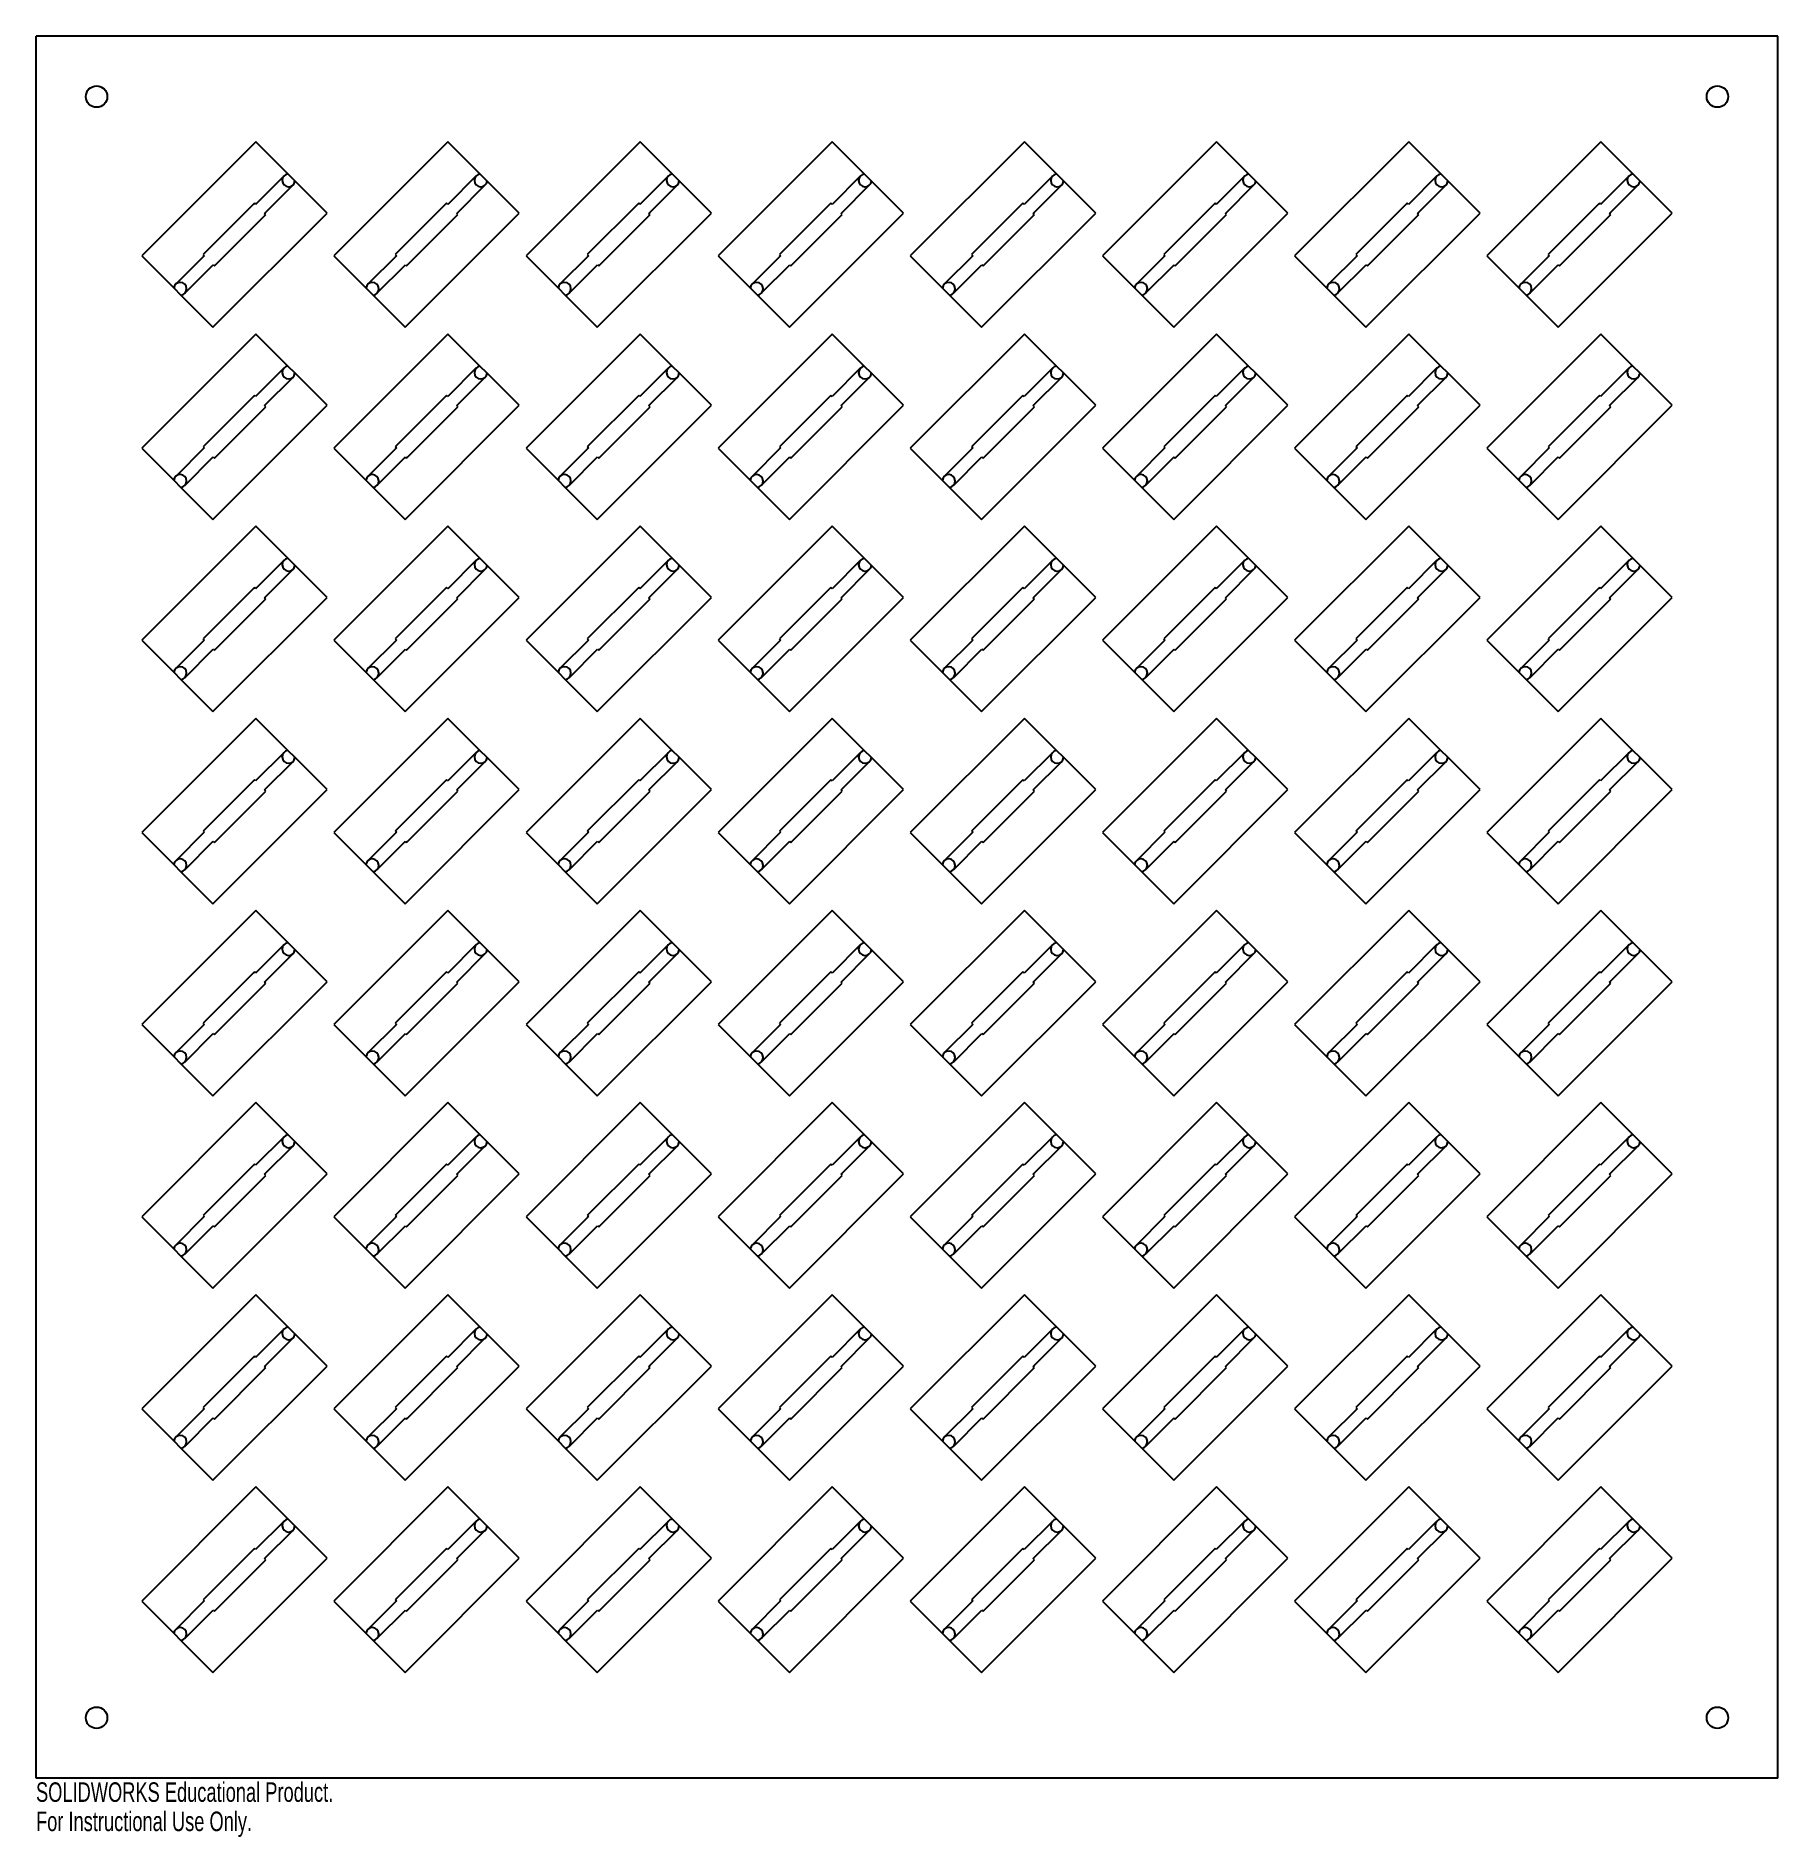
# Model space of a CAD drawing. Header units: millimetres. Extents: x 0 to 432, y -15 to 432.
import ezdxf

# ---------------------------------------------------------------- set-up
doc = ezdxf.new("R2010")
doc.units = ezdxf.units.MM
doc.styles.add('SLDTEXTSTYLE0', font='TXT', dxfattribs={"width": 0.7})

msp = doc.modelspace()

# ---------------------------------------------------------------- linework, layer by layer
at = {"color": 7, "linetype": 'Continuous', "lineweight": 25}
for p, q in [((431.8, 431.8), (0, 431.8)), ((0, 0), (0, 431.8)), ((431.8, 0), (431.8, 431.8)), ((54.48, 405.57), (26.2, 377.28)), ((72.16, 387.89), (54.48, 405.57)), ((102.11, 405.57), (73.83, 377.28)), ((119.79, 387.89), (102.11, 405.57)), ((149.74, 405.57), (121.46, 377.28)), ((167.42, 387.89), (149.74, 405.57)), ((197.37, 405.57), (169.09, 377.28)), ((215.05, 387.89), (197.37, 405.57)), ((245, 405.57), (216.72, 377.28)), ((262.68, 387.89), (245, 405.57)), ((292.63, 405.57), (264.35, 377.28)), ((310.31, 387.89), (292.63, 405.57)), ((340.26, 405.57), (311.98, 377.28)), ((357.94, 387.89), (340.26, 405.57)), ((387.89, 405.57), (359.61, 377.28)), ((405.57, 387.89), (387.89, 405.57)), ((61.49, 397.15), (54.42, 390.07)), ((56.66, 387.83), (63.74, 394.9)), ((109.12, 397.15), (102.05, 390.07)), ((104.29, 387.83), (111.37, 394.9)), ((156.75, 397.15), (149.68, 390.07)), ((151.92, 387.83), (159, 394.9)), ((204.38, 397.15), (197.31, 390.07)), ((199.55, 387.83), (206.63, 394.9)), ((252.01, 397.15), (244.94, 390.07)), ((247.18, 387.83), (254.26, 394.9)), ((299.64, 397.15), (292.57, 390.07)), ((294.81, 387.83), (301.89, 394.9)), ((347.27, 397.15), (340.2, 390.07)), ((342.44, 387.83), (349.52, 394.9)), ((394.9, 397.15), (387.83, 390.07)), ((390.07, 387.83), (397.15, 394.9)), ((54.13, 390.37), (41.4, 377.64)), ((54.42, 390.07), (54.13, 390.37)), ((101.76, 390.37), (89.03, 377.64)), ((102.05, 390.07), (101.76, 390.37)), ((149.39, 390.37), (136.66, 377.64)), ((149.68, 390.07), (149.39, 390.37)), ((197.02, 390.37), (184.29, 377.64)), ((197.31, 390.07), (197.02, 390.37)), ((244.65, 390.37), (231.92, 377.64)), ((244.94, 390.07), (244.65, 390.37)), ((292.28, 390.37), (279.55, 377.64)), ((292.57, 390.07), (292.28, 390.37)), ((339.91, 390.37), (327.18, 377.64)), ((340.2, 390.07), (339.91, 390.37)), ((387.54, 390.37), (374.81, 377.64)), ((387.83, 390.07), (387.54, 390.37)), ((43.87, 359.61), (72.16, 387.89)), ((44.23, 374.81), (56.96, 387.54)), ((56.96, 387.54), (56.66, 387.83)), ((91.5, 359.61), (119.79, 387.89)), ((91.86, 374.81), (104.59, 387.54)), ((104.59, 387.54), (104.29, 387.83)), ((139.13, 359.61), (167.42, 387.89)), ((139.49, 374.81), (152.22, 387.54)), ((152.22, 387.54), (151.92, 387.83)), ((186.76, 359.61), (215.05, 387.89)), ((187.12, 374.81), (199.85, 387.54)), ((199.85, 387.54), (199.55, 387.83)), ((234.39, 359.61), (262.68, 387.89)), ((234.75, 374.81), (247.48, 387.54)), ((247.48, 387.54), (247.18, 387.83)), ((282.02, 359.61), (310.31, 387.89)), ((282.38, 374.81), (295.11, 387.54)), ((295.11, 387.54), (294.81, 387.83)), ((329.65, 359.61), (357.94, 387.89)), ((330.01, 374.81), (342.74, 387.54)), ((342.74, 387.54), (342.44, 387.83)), ((377.28, 359.61), (405.57, 387.89)), ((377.64, 374.81), (390.37, 387.54)), ((390.37, 387.54), (390.07, 387.83)), ((26.2, 377.28), (43.87, 359.61)), ((41.69, 377.35), (34.62, 370.28)), ((36.87, 368.03), (43.94, 375.1)), ((41.4, 377.64), (41.69, 377.35)), ((43.94, 375.1), (44.23, 374.81)), ((73.83, 377.28), (91.5, 359.61)), ((89.32, 377.35), (82.25, 370.28)), ((84.5, 368.03), (91.57, 375.1)), ((89.03, 377.64), (89.32, 377.35)), ((91.57, 375.1), (91.86, 374.81)), ((121.46, 377.28), (139.13, 359.61)), ((136.95, 377.35), (129.88, 370.28)), ((132.13, 368.03), (139.2, 375.1)), ((136.66, 377.64), (136.95, 377.35)), ((139.2, 375.1), (139.49, 374.81)), ((169.09, 377.28), (186.76, 359.61)), ((184.58, 377.35), (177.51, 370.28)), ((179.76, 368.03), (186.83, 375.1)), ((184.29, 377.64), (184.58, 377.35)), ((186.83, 375.1), (187.12, 374.81)), ((216.72, 377.28), (234.39, 359.61)), ((232.21, 377.35), (225.14, 370.28)), ((227.39, 368.03), (234.46, 375.1)), ((231.92, 377.64), (232.21, 377.35)), ((234.46, 375.1), (234.75, 374.81)), ((264.35, 377.28), (282.02, 359.61)), ((279.84, 377.35), (272.77, 370.28)), ((275.02, 368.03), (282.09, 375.1)), ((279.55, 377.64), (279.84, 377.35)), ((282.09, 375.1), (282.38, 374.81)), ((311.98, 377.28), (329.65, 359.61)), ((327.47, 377.35), (320.4, 370.28)), ((322.65, 368.03), (329.72, 375.1)), ((327.18, 377.64), (327.47, 377.35)), ((329.72, 375.1), (330.01, 374.81)), ((359.61, 377.28), (377.28, 359.61)), ((375.1, 377.35), (368.03, 370.28)), ((370.28, 368.03), (377.35, 375.1)), ((374.81, 377.64), (375.1, 377.35)), ((377.35, 375.1), (377.64, 374.81)), ((54.48, 357.94), (26.2, 329.66)), ((72.16, 340.27), (54.48, 357.94)), ((102.11, 357.94), (73.83, 329.66)), ((119.79, 340.27), (102.11, 357.94)), ((149.74, 357.94), (121.46, 329.66)), ((167.42, 340.27), (149.74, 357.94)), ((197.37, 357.94), (169.09, 329.66)), ((215.05, 340.27), (197.37, 357.94)), ((245, 357.94), (216.72, 329.66)), ((262.68, 340.27), (245, 357.94)), ((292.63, 357.94), (264.35, 329.66)), ((310.31, 340.27), (292.63, 357.94)), ((340.26, 357.94), (311.98, 329.66)), ((357.94, 340.27), (340.26, 357.94)), ((387.89, 357.94), (359.61, 329.66)), ((405.57, 340.27), (387.89, 357.94)), ((61.49, 349.52), (54.42, 342.44)), ((109.12, 349.52), (102.05, 342.44)), ((156.75, 349.52), (149.68, 342.44)), ((204.38, 349.52), (197.31, 342.44)), ((252.01, 349.52), (244.94, 342.44)), ((299.64, 349.52), (292.57, 342.44)), ((347.27, 349.52), (340.2, 342.44)), ((394.9, 349.52), (387.83, 342.44)), ((56.66, 340.2), (63.74, 347.27)), ((104.29, 340.2), (111.37, 347.27)), ((151.92, 340.2), (159, 347.27)), ((199.55, 340.2), (206.63, 347.27)), ((247.18, 340.2), (254.26, 347.27)), ((294.81, 340.2), (301.89, 347.27)), ((342.44, 340.2), (349.52, 347.27)), ((390.07, 340.2), (397.15, 347.27)), ((54.13, 342.74), (41.4, 330.01)), ((43.87, 311.98), (72.16, 340.27)), ((44.23, 327.18), (56.96, 339.91)), ((54.42, 342.44), (54.13, 342.74)), ((56.96, 339.91), (56.66, 340.2)), ((101.76, 342.74), (89.03, 330.01)), ((91.5, 311.98), (119.79, 340.27)), ((91.86, 327.18), (104.59, 339.91)), ((102.05, 342.44), (101.76, 342.74)), ((104.59, 339.91), (104.29, 340.2)), ((149.39, 342.74), (136.66, 330.01)), ((139.13, 311.98), (167.42, 340.27)), ((139.49, 327.18), (152.22, 339.91)), ((149.68, 342.44), (149.39, 342.74)), ((152.22, 339.91), (151.92, 340.2)), ((197.02, 342.74), (184.29, 330.01)), ((186.76, 311.98), (215.05, 340.27)), ((187.12, 327.18), (199.85, 339.91)), ((197.31, 342.44), (197.02, 342.74)), ((199.85, 339.91), (199.55, 340.2)), ((244.65, 342.74), (231.92, 330.01)), ((234.39, 311.98), (262.68, 340.27)), ((234.75, 327.18), (247.48, 339.91)), ((244.94, 342.44), (244.65, 342.74)), ((247.48, 339.91), (247.18, 340.2)), ((292.28, 342.74), (279.55, 330.01)), ((282.02, 311.98), (310.31, 340.27)), ((282.38, 327.18), (295.11, 339.91)), ((292.57, 342.44), (292.28, 342.74)), ((295.11, 339.91), (294.81, 340.2)), ((339.91, 342.74), (327.18, 330.01)), ((329.65, 311.98), (357.94, 340.27)), ((330.01, 327.18), (342.74, 339.91)), ((340.2, 342.44), (339.91, 342.74)), ((342.74, 339.91), (342.44, 340.2)), ((387.54, 342.74), (374.81, 330.01)), ((377.28, 311.98), (405.57, 340.27)), ((377.64, 327.18), (390.37, 339.91)), ((387.83, 342.44), (387.54, 342.74)), ((390.37, 339.91), (390.07, 340.2)), ((26.2, 329.66), (43.87, 311.98)), ((41.69, 329.72), (34.62, 322.65)), ((36.87, 320.4), (43.94, 327.47)), ((41.4, 330.01), (41.69, 329.72)), ((43.94, 327.47), (44.23, 327.18)), ((73.83, 329.66), (91.5, 311.98)), ((89.32, 329.72), (82.25, 322.65)), ((84.5, 320.4), (91.57, 327.47)), ((89.03, 330.01), (89.32, 329.72)), ((91.57, 327.47), (91.86, 327.18)), ((121.46, 329.66), (139.13, 311.98)), ((136.95, 329.72), (129.88, 322.65)), ((132.13, 320.4), (139.2, 327.47)), ((136.66, 330.01), (136.95, 329.72)), ((139.2, 327.47), (139.49, 327.18)), ((169.09, 329.66), (186.76, 311.98)), ((184.58, 329.72), (177.51, 322.65)), ((179.76, 320.4), (186.83, 327.47)), ((184.29, 330.01), (184.58, 329.72)), ((186.83, 327.47), (187.12, 327.18)), ((216.72, 329.66), (234.39, 311.98)), ((232.21, 329.72), (225.14, 322.65)), ((227.39, 320.4), (234.46, 327.47)), ((231.92, 330.01), (232.21, 329.72)), ((234.46, 327.47), (234.75, 327.18)), ((264.35, 329.66), (282.02, 311.98)), ((279.84, 329.72), (272.77, 322.65)), ((275.02, 320.4), (282.09, 327.47)), ((279.55, 330.01), (279.84, 329.72)), ((282.09, 327.47), (282.38, 327.18)), ((311.98, 329.66), (329.65, 311.98)), ((327.47, 329.72), (320.4, 322.65)), ((322.65, 320.4), (329.72, 327.47)), ((327.18, 330.01), (327.47, 329.72)), ((329.72, 327.47), (330.01, 327.18)), ((359.61, 329.66), (377.28, 311.98)), ((375.1, 329.72), (368.03, 322.65)), ((370.28, 320.4), (377.35, 327.47)), ((374.81, 330.01), (375.1, 329.72)), ((377.35, 327.47), (377.64, 327.18)), ((54.48, 310.32), (26.2, 282.03)), ((72.16, 292.64), (54.48, 310.32)), ((102.11, 310.32), (73.83, 282.03)), ((119.79, 292.64), (102.11, 310.32)), ((149.74, 310.32), (121.46, 282.03)), ((167.42, 292.64), (149.74, 310.32)), ((197.37, 310.32), (169.09, 282.03)), ((215.05, 292.64), (197.37, 310.32)), ((245, 310.32), (216.72, 282.03)), ((262.68, 292.64), (245, 310.32)), ((292.63, 310.32), (264.35, 282.03)), ((310.31, 292.64), (292.63, 310.32)), ((340.26, 310.32), (311.98, 282.03)), ((357.94, 292.64), (340.26, 310.32)), ((387.89, 310.32), (359.61, 282.03)), ((405.57, 292.64), (387.89, 310.32)), ((61.49, 301.89), (54.42, 294.81)), ((56.66, 292.57), (63.74, 299.64)), ((109.12, 301.89), (102.05, 294.81)), ((104.29, 292.57), (111.37, 299.64)), ((156.75, 301.89), (149.68, 294.81)), ((151.92, 292.57), (159, 299.64)), ((204.38, 301.89), (197.31, 294.81)), ((199.55, 292.57), (206.63, 299.64)), ((252.01, 301.89), (244.94, 294.81)), ((247.18, 292.57), (254.26, 299.64)), ((299.64, 301.89), (292.57, 294.81)), ((294.81, 292.57), (301.89, 299.64)), ((347.27, 301.89), (340.2, 294.81)), ((342.44, 292.57), (349.52, 299.64)), ((394.9, 301.89), (387.83, 294.81)), ((390.07, 292.57), (397.15, 299.64)), ((54.13, 295.11), (41.4, 282.38)), ((54.42, 294.81), (54.13, 295.11)), ((101.76, 295.11), (89.03, 282.38)), ((102.05, 294.81), (101.76, 295.11)), ((149.39, 295.11), (136.66, 282.38)), ((149.68, 294.81), (149.39, 295.11)), ((197.02, 295.11), (184.29, 282.38)), ((197.31, 294.81), (197.02, 295.11)), ((244.65, 295.11), (231.92, 282.38)), ((244.94, 294.81), (244.65, 295.11)), ((292.28, 295.11), (279.55, 282.38)), ((292.57, 294.81), (292.28, 295.11)), ((339.91, 295.11), (327.18, 282.38)), ((340.2, 294.81), (339.91, 295.11)), ((387.54, 295.11), (374.81, 282.38)), ((387.83, 294.81), (387.54, 295.11)), ((43.87, 264.36), (72.16, 292.64)), ((44.23, 279.55), (56.96, 292.28)), ((56.96, 292.28), (56.66, 292.57)), ((91.5, 264.36), (119.79, 292.64)), ((91.86, 279.55), (104.59, 292.28)), ((104.59, 292.28), (104.29, 292.57)), ((139.13, 264.36), (167.42, 292.64)), ((139.49, 279.55), (152.22, 292.28)), ((152.22, 292.28), (151.92, 292.57)), ((186.76, 264.36), (215.05, 292.64)), ((187.12, 279.55), (199.85, 292.28)), ((199.85, 292.28), (199.55, 292.57)), ((234.39, 264.36), (262.68, 292.64)), ((234.75, 279.55), (247.48, 292.28)), ((247.48, 292.28), (247.18, 292.57)), ((282.02, 264.36), (310.31, 292.64)), ((282.38, 279.55), (295.11, 292.28)), ((295.11, 292.28), (294.81, 292.57)), ((329.65, 264.36), (357.94, 292.64)), ((330.01, 279.55), (342.74, 292.28)), ((342.74, 292.28), (342.44, 292.57)), ((377.28, 264.36), (405.57, 292.64)), ((377.64, 279.55), (390.37, 292.28)), ((390.37, 292.28), (390.07, 292.57)), ((26.2, 282.03), (43.87, 264.36)), ((41.69, 282.09), (34.62, 275.02)), ((41.4, 282.38), (41.69, 282.09)), ((73.83, 282.03), (91.5, 264.36)), ((89.32, 282.09), (82.25, 275.02)), ((89.03, 282.38), (89.32, 282.09)), ((121.46, 282.03), (139.13, 264.36)), ((136.95, 282.09), (129.88, 275.02)), ((136.66, 282.38), (136.95, 282.09)), ((169.09, 282.03), (186.76, 264.36)), ((184.58, 282.09), (177.51, 275.02)), ((184.29, 282.38), (184.58, 282.09)), ((216.72, 282.03), (234.39, 264.36)), ((232.21, 282.09), (225.14, 275.02)), ((231.92, 282.38), (232.21, 282.09)), ((264.35, 282.03), (282.02, 264.36)), ((279.84, 282.09), (272.77, 275.02)), ((279.55, 282.38), (279.84, 282.09)), ((311.98, 282.03), (329.65, 264.36)), ((327.47, 282.09), (320.4, 275.02)), ((327.18, 282.38), (327.47, 282.09)), ((359.61, 282.03), (377.28, 264.36)), ((375.1, 282.09), (368.03, 275.02)), ((374.81, 282.38), (375.1, 282.09)), ((36.87, 272.77), (43.94, 279.84)), ((43.94, 279.84), (44.23, 279.55)), ((84.5, 272.77), (91.57, 279.84)), ((91.57, 279.84), (91.86, 279.55)), ((132.13, 272.77), (139.2, 279.84)), ((139.2, 279.84), (139.49, 279.55)), ((179.76, 272.77), (186.83, 279.84)), ((186.83, 279.84), (187.12, 279.55)), ((227.39, 272.77), (234.46, 279.84)), ((234.46, 279.84), (234.75, 279.55)), ((275.02, 272.77), (282.09, 279.84)), ((282.09, 279.84), (282.38, 279.55)), ((322.65, 272.77), (329.72, 279.84)), ((329.72, 279.84), (330.01, 279.55)), ((370.28, 272.77), (377.35, 279.84)), ((377.35, 279.84), (377.64, 279.55)), ((54.48, 262.69), (26.2, 234.41)), ((72.16, 245.02), (54.48, 262.69)), ((102.11, 262.69), (73.83, 234.41)), ((119.79, 245.02), (102.11, 262.69)), ((149.74, 262.69), (121.46, 234.41)), ((167.42, 245.02), (149.74, 262.69)), ((197.37, 262.69), (169.09, 234.41)), ((215.05, 245.02), (197.37, 262.69)), ((245, 262.69), (216.72, 234.41)), ((262.68, 245.02), (245, 262.69)), ((292.63, 262.69), (264.35, 234.41)), ((310.31, 245.02), (292.63, 262.69)), ((340.26, 262.69), (311.98, 234.41)), ((357.94, 245.02), (340.26, 262.69)), ((387.89, 262.69), (359.61, 234.41)), ((405.57, 245.02), (387.89, 262.69)), ((61.49, 254.26), (54.42, 247.18)), ((56.66, 244.94), (63.74, 252.01)), ((109.12, 254.26), (102.05, 247.18)), ((104.29, 244.94), (111.37, 252.01)), ((156.75, 254.26), (149.68, 247.18)), ((151.92, 244.94), (159, 252.01)), ((204.38, 254.26), (197.31, 247.18)), ((199.55, 244.94), (206.63, 252.01)), ((252.01, 254.26), (244.94, 247.18)), ((247.18, 244.94), (254.26, 252.01)), ((299.64, 254.26), (292.57, 247.18)), ((294.81, 244.94), (301.89, 252.01)), ((347.27, 254.26), (340.2, 247.18)), ((342.44, 244.94), (349.52, 252.01)), ((394.9, 254.26), (387.83, 247.18)), ((390.07, 244.94), (397.15, 252.01)), ((54.13, 247.48), (41.4, 234.75)), ((54.42, 247.18), (54.13, 247.48)), ((101.76, 247.48), (89.03, 234.75)), ((102.05, 247.18), (101.76, 247.48)), ((149.39, 247.48), (136.66, 234.75)), ((149.68, 247.18), (149.39, 247.48)), ((197.02, 247.48), (184.29, 234.75)), ((197.31, 247.18), (197.02, 247.48)), ((244.65, 247.48), (231.92, 234.75)), ((244.94, 247.18), (244.65, 247.48)), ((292.28, 247.48), (279.55, 234.75)), ((292.57, 247.18), (292.28, 247.48)), ((339.91, 247.48), (327.18, 234.75)), ((340.2, 247.18), (339.91, 247.48)), ((387.54, 247.48), (374.81, 234.75)), ((387.83, 247.18), (387.54, 247.48)), ((43.87, 216.73), (72.16, 245.02)), ((44.23, 231.92), (56.96, 244.65)), ((56.96, 244.65), (56.66, 244.94)), ((91.5, 216.73), (119.79, 245.02)), ((91.86, 231.92), (104.59, 244.65)), ((104.59, 244.65), (104.29, 244.94)), ((139.13, 216.73), (167.42, 245.02)), ((139.49, 231.92), (152.22, 244.65)), ((152.22, 244.65), (151.92, 244.94)), ((186.76, 216.73), (215.05, 245.02)), ((187.12, 231.92), (199.85, 244.65)), ((199.85, 244.65), (199.55, 244.94)), ((234.39, 216.73), (262.68, 245.02)), ((234.75, 231.92), (247.48, 244.65)), ((247.48, 244.65), (247.18, 244.94)), ((282.02, 216.73), (310.31, 245.02)), ((282.38, 231.92), (295.11, 244.65)), ((295.11, 244.65), (294.81, 244.94)), ((329.65, 216.73), (357.94, 245.02)), ((330.01, 231.92), (342.74, 244.65)), ((342.74, 244.65), (342.44, 244.94)), ((377.28, 216.73), (405.57, 245.02)), ((377.64, 231.92), (390.37, 244.65)), ((390.37, 244.65), (390.07, 244.94)), ((26.2, 234.41), (43.87, 216.73)), ((41.69, 234.46), (34.62, 227.39)), ((36.87, 225.14), (43.94, 232.21)), ((41.4, 234.75), (41.69, 234.46)), ((43.94, 232.21), (44.23, 231.92)), ((73.83, 234.41), (91.5, 216.73)), ((89.32, 234.46), (82.25, 227.39)), ((84.5, 225.14), (91.57, 232.21)), ((89.03, 234.75), (89.32, 234.46)), ((91.57, 232.21), (91.86, 231.92)), ((121.46, 234.41), (139.13, 216.73)), ((136.95, 234.46), (129.88, 227.39)), ((132.13, 225.14), (139.2, 232.21)), ((136.66, 234.75), (136.95, 234.46)), ((139.2, 232.21), (139.49, 231.92)), ((169.09, 234.41), (186.76, 216.73)), ((184.58, 234.46), (177.51, 227.39)), ((179.76, 225.14), (186.83, 232.21)), ((184.29, 234.75), (184.58, 234.46)), ((186.83, 232.21), (187.12, 231.92)), ((216.72, 234.41), (234.39, 216.73)), ((232.21, 234.46), (225.14, 227.39)), ((227.39, 225.14), (234.46, 232.21)), ((231.92, 234.75), (232.21, 234.46)), ((234.46, 232.21), (234.75, 231.92)), ((264.35, 234.41), (282.02, 216.73)), ((279.84, 234.46), (272.77, 227.39)), ((275.02, 225.14), (282.09, 232.21)), ((279.55, 234.75), (279.84, 234.46)), ((282.09, 232.21), (282.38, 231.92)), ((311.98, 234.41), (329.65, 216.73)), ((327.47, 234.46), (320.4, 227.39)), ((322.65, 225.14), (329.72, 232.21)), ((327.18, 234.75), (327.47, 234.46)), ((329.72, 232.21), (330.01, 231.92)), ((359.61, 234.41), (377.28, 216.73)), ((375.1, 234.46), (368.03, 227.39)), ((370.28, 225.14), (377.35, 232.21)), ((374.81, 234.75), (375.1, 234.46)), ((377.35, 232.21), (377.64, 231.92)), ((54.48, 215.07), (26.2, 186.78)), ((72.16, 197.39), (54.48, 215.07)), ((102.11, 215.07), (73.83, 186.78)), ((119.79, 197.39), (102.11, 215.07)), ((149.74, 215.07), (121.46, 186.78)), ((167.42, 197.39), (149.74, 215.07)), ((197.37, 215.07), (169.09, 186.78)), ((215.05, 197.39), (197.37, 215.07)), ((245, 215.07), (216.72, 186.78)), ((262.68, 197.39), (245, 215.07)), ((292.63, 215.07), (264.35, 186.78)), ((310.31, 197.39), (292.63, 215.07)), ((340.26, 215.07), (311.98, 186.78)), ((357.94, 197.39), (340.26, 215.07)), ((387.89, 215.07), (359.61, 186.78)), ((405.57, 197.39), (387.89, 215.07)), ((61.49, 206.63), (54.42, 199.55)), ((109.12, 206.63), (102.05, 199.55)), ((156.75, 206.63), (149.68, 199.55)), ((204.38, 206.63), (197.31, 199.55)), ((252.01, 206.63), (244.94, 199.55)), ((299.64, 206.63), (292.57, 199.55)), ((347.27, 206.63), (340.2, 199.55)), ((394.9, 206.63), (387.83, 199.55)), ((56.66, 197.31), (63.74, 204.38)), ((104.29, 197.31), (111.37, 204.38)), ((151.92, 197.31), (159, 204.38)), ((199.55, 197.31), (206.63, 204.38)), ((247.18, 197.31), (254.26, 204.38)), ((294.81, 197.31), (301.89, 204.38)), ((342.44, 197.31), (349.52, 204.38)), ((390.07, 197.31), (397.15, 204.38)), ((54.13, 199.85), (41.4, 187.12)), ((43.87, 169.11), (72.16, 197.39)), ((44.23, 184.29), (56.96, 197.02)), ((54.42, 199.55), (54.13, 199.85)), ((56.96, 197.02), (56.66, 197.31)), ((101.76, 199.85), (89.03, 187.12)), ((91.5, 169.11), (119.79, 197.39)), ((91.86, 184.29), (104.59, 197.02)), ((102.05, 199.55), (101.76, 199.85)), ((104.59, 197.02), (104.29, 197.31)), ((149.39, 199.85), (136.66, 187.12)), ((139.13, 169.11), (167.42, 197.39)), ((139.49, 184.29), (152.22, 197.02)), ((149.68, 199.55), (149.39, 199.85)), ((152.22, 197.02), (151.92, 197.31)), ((197.02, 199.85), (184.29, 187.12)), ((186.76, 169.11), (215.05, 197.39)), ((187.12, 184.29), (199.85, 197.02)), ((197.31, 199.55), (197.02, 199.85)), ((199.85, 197.02), (199.55, 197.31)), ((244.65, 199.85), (231.92, 187.12)), ((234.39, 169.11), (262.68, 197.39)), ((234.75, 184.29), (247.48, 197.02)), ((244.94, 199.55), (244.65, 199.85)), ((247.48, 197.02), (247.18, 197.31)), ((292.28, 199.85), (279.55, 187.12)), ((282.02, 169.11), (310.31, 197.39)), ((282.38, 184.29), (295.11, 197.02)), ((292.57, 199.55), (292.28, 199.85)), ((295.11, 197.02), (294.81, 197.31)), ((339.91, 199.85), (327.18, 187.12)), ((329.65, 169.11), (357.94, 197.39)), ((330.01, 184.29), (342.74, 197.02)), ((340.2, 199.55), (339.91, 199.85)), ((342.74, 197.02), (342.44, 197.31)), ((387.54, 199.85), (374.81, 187.12)), ((377.28, 169.11), (405.57, 197.39)), ((377.64, 184.29), (390.37, 197.02)), ((387.83, 199.55), (387.54, 199.85)), ((390.37, 197.02), (390.07, 197.31)), ((26.2, 186.78), (43.87, 169.11)), ((41.69, 186.83), (34.62, 179.76)), ((36.87, 177.51), (43.94, 184.58)), ((41.4, 187.12), (41.69, 186.83)), ((43.94, 184.58), (44.23, 184.29)), ((73.83, 186.78), (91.5, 169.11)), ((89.32, 186.83), (82.25, 179.76)), ((84.5, 177.51), (91.57, 184.58)), ((89.03, 187.12), (89.32, 186.83)), ((91.57, 184.58), (91.86, 184.29)), ((121.46, 186.78), (139.13, 169.11)), ((136.95, 186.83), (129.88, 179.76)), ((132.13, 177.51), (139.2, 184.58)), ((136.66, 187.12), (136.95, 186.83)), ((139.2, 184.58), (139.49, 184.29)), ((169.09, 186.78), (186.76, 169.11)), ((184.58, 186.83), (177.51, 179.76)), ((179.76, 177.51), (186.83, 184.58)), ((184.29, 187.12), (184.58, 186.83)), ((186.83, 184.58), (187.12, 184.29)), ((216.72, 186.78), (234.39, 169.11)), ((232.21, 186.83), (225.14, 179.76)), ((227.39, 177.51), (234.46, 184.58)), ((231.92, 187.12), (232.21, 186.83)), ((234.46, 184.58), (234.75, 184.29)), ((264.35, 186.78), (282.02, 169.11)), ((279.84, 186.83), (272.77, 179.76)), ((275.02, 177.51), (282.09, 184.58)), ((279.55, 187.12), (279.84, 186.83)), ((282.09, 184.58), (282.38, 184.29)), ((311.98, 186.78), (329.65, 169.11)), ((327.47, 186.83), (320.4, 179.76)), ((322.65, 177.51), (329.72, 184.58)), ((327.18, 187.12), (327.47, 186.83)), ((329.72, 184.58), (330.01, 184.29)), ((359.61, 186.78), (377.28, 169.11)), ((375.1, 186.83), (368.03, 179.76)), ((370.28, 177.51), (377.35, 184.58)), ((374.81, 187.12), (375.1, 186.83)), ((377.35, 184.58), (377.64, 184.29)), ((54.48, 167.44), (26.2, 139.16)), ((72.16, 149.77), (54.48, 167.44)), ((102.11, 167.44), (73.83, 139.16)), ((119.79, 149.77), (102.11, 167.44)), ((149.74, 167.44), (121.46, 139.16)), ((167.42, 149.77), (149.74, 167.44)), ((197.37, 167.44), (169.09, 139.16)), ((215.05, 149.77), (197.37, 167.44)), ((245, 167.44), (216.72, 139.16)), ((262.68, 149.77), (245, 167.44)), ((292.63, 167.44), (264.35, 139.16)), ((310.31, 149.77), (292.63, 167.44)), ((340.26, 167.44), (311.98, 139.16)), ((357.94, 149.77), (340.26, 167.44)), ((387.89, 167.44), (359.61, 139.16)), ((405.57, 149.77), (387.89, 167.44)), ((61.49, 159), (54.42, 151.92)), ((56.66, 149.68), (63.74, 156.75)), ((109.12, 159), (102.05, 151.92)), ((104.29, 149.68), (111.37, 156.75)), ((156.75, 159), (149.68, 151.92)), ((151.92, 149.68), (159, 156.75)), ((204.38, 159), (197.31, 151.92)), ((199.55, 149.68), (206.63, 156.75)), ((252.01, 159), (244.94, 151.92)), ((247.18, 149.68), (254.26, 156.75)), ((299.64, 159), (292.57, 151.92)), ((294.81, 149.68), (301.89, 156.75)), ((347.27, 159), (340.2, 151.92)), ((342.44, 149.68), (349.52, 156.75)), ((394.9, 159), (387.83, 151.92)), ((390.07, 149.68), (397.15, 156.75)), ((54.13, 152.22), (41.4, 139.49)), ((54.42, 151.92), (54.13, 152.22)), ((101.76, 152.22), (89.03, 139.49)), ((102.05, 151.92), (101.76, 152.22)), ((149.39, 152.22), (136.66, 139.49)), ((149.68, 151.92), (149.39, 152.22)), ((197.02, 152.22), (184.29, 139.49)), ((197.31, 151.92), (197.02, 152.22)), ((244.65, 152.22), (231.92, 139.49)), ((244.94, 151.92), (244.65, 152.22)), ((292.28, 152.22), (279.55, 139.49)), ((292.57, 151.92), (292.28, 152.22)), ((339.91, 152.22), (327.18, 139.49)), ((340.2, 151.92), (339.91, 152.22)), ((387.54, 152.22), (374.81, 139.49)), ((387.83, 151.92), (387.54, 152.22)), ((43.87, 121.48), (72.16, 149.77)), ((44.23, 136.66), (56.96, 149.39)), ((56.96, 149.39), (56.66, 149.68)), ((91.5, 121.48), (119.79, 149.77)), ((91.86, 136.66), (104.59, 149.39)), ((104.59, 149.39), (104.29, 149.68)), ((139.13, 121.48), (167.42, 149.77)), ((139.49, 136.66), (152.22, 149.39)), ((152.22, 149.39), (151.92, 149.68)), ((186.76, 121.48), (215.05, 149.77)), ((187.12, 136.66), (199.85, 149.39)), ((199.85, 149.39), (199.55, 149.68)), ((234.39, 121.48), (262.68, 149.77)), ((234.75, 136.66), (247.48, 149.39)), ((247.48, 149.39), (247.18, 149.68)), ((282.02, 121.48), (310.31, 149.77)), ((282.38, 136.66), (295.11, 149.39)), ((295.11, 149.39), (294.81, 149.68)), ((329.65, 121.48), (357.94, 149.77)), ((330.01, 136.66), (342.74, 149.39)), ((342.74, 149.39), (342.44, 149.68)), ((377.28, 121.48), (405.57, 149.77)), ((377.64, 136.66), (390.37, 149.39)), ((390.37, 149.39), (390.07, 149.68)), ((26.2, 139.16), (43.87, 121.48)), ((41.69, 139.2), (34.62, 132.13)), ((41.4, 139.49), (41.69, 139.2)), ((73.83, 139.16), (91.5, 121.48)), ((89.32, 139.2), (82.25, 132.13)), ((89.03, 139.49), (89.32, 139.2)), ((121.46, 139.16), (139.13, 121.48)), ((136.95, 139.2), (129.88, 132.13)), ((136.66, 139.49), (136.95, 139.2)), ((169.09, 139.16), (186.76, 121.48)), ((184.58, 139.2), (177.51, 132.13)), ((184.29, 139.49), (184.58, 139.2)), ((216.72, 139.16), (234.39, 121.48)), ((232.21, 139.2), (225.14, 132.13)), ((231.92, 139.49), (232.21, 139.2)), ((264.35, 139.16), (282.02, 121.48)), ((279.84, 139.2), (272.77, 132.13)), ((279.55, 139.49), (279.84, 139.2)), ((311.98, 139.16), (329.65, 121.48)), ((327.47, 139.2), (320.4, 132.13)), ((327.18, 139.49), (327.47, 139.2)), ((359.61, 139.16), (377.28, 121.48)), ((375.1, 139.2), (368.03, 132.13)), ((374.81, 139.49), (375.1, 139.2)), ((36.87, 129.88), (43.94, 136.95)), ((43.94, 136.95), (44.23, 136.66)), ((84.5, 129.88), (91.57, 136.95)), ((91.57, 136.95), (91.86, 136.66)), ((132.13, 129.88), (139.2, 136.95)), ((139.2, 136.95), (139.49, 136.66)), ((179.76, 129.88), (186.83, 136.95)), ((186.83, 136.95), (187.12, 136.66)), ((227.39, 129.88), (234.46, 136.95)), ((234.46, 136.95), (234.75, 136.66)), ((275.02, 129.88), (282.09, 136.95)), ((282.09, 136.95), (282.38, 136.66)), ((322.65, 129.88), (329.72, 136.95)), ((329.72, 136.95), (330.01, 136.66)), ((370.28, 129.88), (377.35, 136.95)), ((377.35, 136.95), (377.64, 136.66)), ((54.48, 119.82), (26.2, 91.53)), ((72.16, 102.14), (54.48, 119.82)), ((102.11, 119.82), (73.83, 91.53)), ((119.79, 102.14), (102.11, 119.82)), ((149.74, 119.82), (121.46, 91.53)), ((167.42, 102.14), (149.74, 119.82)), ((197.37, 119.82), (169.09, 91.53)), ((215.05, 102.14), (197.37, 119.82)), ((245, 119.82), (216.72, 91.53)), ((262.68, 102.14), (245, 119.82)), ((292.63, 119.82), (264.35, 91.53)), ((310.31, 102.14), (292.63, 119.82)), ((340.26, 119.82), (311.98, 91.53)), ((357.94, 102.14), (340.26, 119.82)), ((387.89, 119.82), (359.61, 91.53)), ((405.57, 102.14), (387.89, 119.82)), ((61.49, 111.37), (54.42, 104.29)), ((56.66, 102.05), (63.74, 109.12)), ((109.12, 111.37), (102.05, 104.29)), ((104.29, 102.05), (111.37, 109.12)), ((156.75, 111.37), (149.68, 104.29)), ((151.92, 102.05), (159, 109.12)), ((204.38, 111.37), (197.31, 104.29)), ((199.55, 102.05), (206.63, 109.12)), ((252.01, 111.37), (244.94, 104.29)), ((247.18, 102.05), (254.26, 109.12)), ((299.64, 111.37), (292.57, 104.29)), ((294.81, 102.05), (301.89, 109.12)), ((347.27, 111.37), (340.2, 104.29)), ((342.44, 102.05), (349.52, 109.12)), ((394.9, 111.37), (387.83, 104.29)), ((390.07, 102.05), (397.15, 109.12)), ((54.13, 104.59), (41.4, 91.86)), ((54.42, 104.29), (54.13, 104.59)), ((101.76, 104.59), (89.03, 91.86)), ((102.05, 104.29), (101.76, 104.59)), ((149.39, 104.59), (136.66, 91.86)), ((149.68, 104.29), (149.39, 104.59)), ((197.02, 104.59), (184.29, 91.86)), ((197.31, 104.29), (197.02, 104.59)), ((244.65, 104.59), (231.92, 91.86)), ((244.94, 104.29), (244.65, 104.59)), ((292.28, 104.59), (279.55, 91.86)), ((292.57, 104.29), (292.28, 104.59)), ((339.91, 104.59), (327.18, 91.86)), ((340.2, 104.29), (339.91, 104.59)), ((387.54, 104.59), (374.81, 91.86)), ((387.83, 104.29), (387.54, 104.59)), ((43.87, 73.86), (72.16, 102.14)), ((44.23, 89.03), (56.96, 101.76)), ((56.96, 101.76), (56.66, 102.05)), ((91.5, 73.86), (119.79, 102.14)), ((91.86, 89.03), (104.59, 101.76)), ((104.59, 101.76), (104.29, 102.05)), ((139.13, 73.86), (167.42, 102.14)), ((139.49, 89.03), (152.22, 101.76)), ((152.22, 101.76), (151.92, 102.05)), ((186.76, 73.86), (215.05, 102.14)), ((187.12, 89.03), (199.85, 101.76)), ((199.85, 101.76), (199.55, 102.05)), ((234.39, 73.86), (262.68, 102.14)), ((234.75, 89.03), (247.48, 101.76)), ((247.48, 101.76), (247.18, 102.05)), ((282.02, 73.86), (310.31, 102.14)), ((282.38, 89.03), (295.11, 101.76)), ((295.11, 101.76), (294.81, 102.05)), ((329.65, 73.86), (357.94, 102.14)), ((330.01, 89.03), (342.74, 101.76)), ((342.74, 101.76), (342.44, 102.05)), ((377.28, 73.86), (405.57, 102.14)), ((377.64, 89.03), (390.37, 101.76)), ((390.37, 101.76), (390.07, 102.05)), ((26.2, 91.53), (43.87, 73.86)), ((41.69, 91.57), (34.62, 84.5)), ((36.87, 82.25), (43.94, 89.32)), ((41.4, 91.86), (41.69, 91.57)), ((43.94, 89.32), (44.23, 89.03)), ((73.83, 91.53), (91.5, 73.86)), ((89.32, 91.57), (82.25, 84.5)), ((84.5, 82.25), (91.57, 89.32)), ((89.03, 91.86), (89.32, 91.57)), ((91.57, 89.32), (91.86, 89.03)), ((121.46, 91.53), (139.13, 73.86)), ((136.95, 91.57), (129.88, 84.5)), ((132.13, 82.25), (139.2, 89.32)), ((136.66, 91.86), (136.95, 91.57)), ((139.2, 89.32), (139.49, 89.03)), ((169.09, 91.53), (186.76, 73.86)), ((184.58, 91.57), (177.51, 84.5)), ((179.76, 82.25), (186.83, 89.32)), ((184.29, 91.86), (184.58, 91.57)), ((186.83, 89.32), (187.12, 89.03)), ((216.72, 91.53), (234.39, 73.86)), ((232.21, 91.57), (225.14, 84.5)), ((227.39, 82.25), (234.46, 89.32)), ((231.92, 91.86), (232.21, 91.57)), ((234.46, 89.32), (234.75, 89.03)), ((264.35, 91.53), (282.02, 73.86)), ((279.84, 91.57), (272.77, 84.5)), ((275.02, 82.25), (282.09, 89.32)), ((279.55, 91.86), (279.84, 91.57)), ((282.09, 89.32), (282.38, 89.03)), ((311.98, 91.53), (329.65, 73.86)), ((327.47, 91.57), (320.4, 84.5)), ((322.65, 82.25), (329.72, 89.32)), ((327.18, 91.86), (327.47, 91.57)), ((329.72, 89.32), (330.01, 89.03)), ((359.61, 91.53), (377.28, 73.86)), ((375.1, 91.57), (368.03, 84.5)), ((370.28, 82.25), (377.35, 89.32)), ((374.81, 91.86), (375.1, 91.57)), ((377.35, 89.32), (377.64, 89.03)), ((54.48, 72.19), (26.2, 43.91)), ((72.16, 54.52), (54.48, 72.19)), ((102.11, 72.19), (73.83, 43.91)), ((119.79, 54.52), (102.11, 72.19)), ((149.74, 72.19), (121.46, 43.91)), ((167.42, 54.52), (149.74, 72.19)), ((197.37, 72.19), (169.09, 43.91)), ((215.05, 54.52), (197.37, 72.19)), ((245, 72.19), (216.72, 43.91)), ((262.68, 54.52), (245, 72.19)), ((292.63, 72.19), (264.35, 43.91)), ((310.31, 54.52), (292.63, 72.19)), ((340.26, 72.19), (311.98, 43.91)), ((357.94, 54.52), (340.26, 72.19)), ((387.89, 72.19), (359.61, 43.91)), ((405.57, 54.52), (387.89, 72.19)), ((61.49, 63.74), (54.42, 56.66)), ((109.12, 63.74), (102.05, 56.66)), ((156.75, 63.74), (149.68, 56.66)), ((204.38, 63.74), (197.31, 56.66)), ((252.01, 63.74), (244.94, 56.66)), ((299.64, 63.74), (292.57, 56.66)), ((347.27, 63.74), (340.2, 56.66)), ((394.9, 63.74), (387.83, 56.66)), ((56.66, 54.42), (63.74, 61.49)), ((104.29, 54.42), (111.37, 61.49)), ((151.92, 54.42), (159, 61.49)), ((199.55, 54.42), (206.63, 61.49)), ((247.18, 54.42), (254.26, 61.49)), ((294.81, 54.42), (301.89, 61.49)), ((342.44, 54.42), (349.52, 61.49)), ((390.07, 54.42), (397.15, 61.49)), ((54.13, 56.96), (41.4, 44.23)), ((43.87, 26.23), (72.16, 54.52)), ((44.23, 41.4), (56.96, 54.13)), ((54.42, 56.66), (54.13, 56.96)), ((56.96, 54.13), (56.66, 54.42)), ((101.76, 56.96), (89.03, 44.23)), ((91.5, 26.23), (119.79, 54.52)), ((91.86, 41.4), (104.59, 54.13)), ((102.05, 56.66), (101.76, 56.96)), ((104.59, 54.13), (104.29, 54.42)), ((149.39, 56.96), (136.66, 44.23)), ((139.13, 26.23), (167.42, 54.52)), ((139.49, 41.4), (152.22, 54.13)), ((149.68, 56.66), (149.39, 56.96)), ((152.22, 54.13), (151.92, 54.42)), ((197.02, 56.96), (184.29, 44.23)), ((186.76, 26.23), (215.05, 54.52)), ((187.12, 41.4), (199.85, 54.13)), ((197.31, 56.66), (197.02, 56.96)), ((199.85, 54.13), (199.55, 54.42)), ((244.65, 56.96), (231.92, 44.23)), ((234.39, 26.23), (262.68, 54.52)), ((234.75, 41.4), (247.48, 54.13)), ((244.94, 56.66), (244.65, 56.96)), ((247.48, 54.13), (247.18, 54.42)), ((292.28, 56.96), (279.55, 44.23)), ((282.02, 26.23), (310.31, 54.52)), ((282.38, 41.4), (295.11, 54.13)), ((292.57, 56.66), (292.28, 56.96)), ((295.11, 54.13), (294.81, 54.42)), ((339.91, 56.96), (327.18, 44.23)), ((329.65, 26.23), (357.94, 54.52)), ((330.01, 41.4), (342.74, 54.13)), ((340.2, 56.66), (339.91, 56.96)), ((342.74, 54.13), (342.44, 54.42)), ((387.54, 56.96), (374.81, 44.23)), ((377.28, 26.23), (405.57, 54.52)), ((377.64, 41.4), (390.37, 54.13)), ((387.83, 56.66), (387.54, 56.96)), ((390.37, 54.13), (390.07, 54.42)), ((26.2, 43.91), (43.87, 26.23)), ((41.69, 43.94), (34.62, 36.87)), ((36.87, 34.62), (43.94, 41.69)), ((41.4, 44.23), (41.69, 43.94)), ((43.94, 41.69), (44.23, 41.4)), ((73.83, 43.91), (91.5, 26.23)), ((89.32, 43.94), (82.25, 36.87)), ((84.5, 34.62), (91.57, 41.69)), ((89.03, 44.23), (89.32, 43.94)), ((91.57, 41.69), (91.86, 41.4)), ((121.46, 43.91), (139.13, 26.23)), ((136.95, 43.94), (129.88, 36.87)), ((132.13, 34.62), (139.2, 41.69)), ((136.66, 44.23), (136.95, 43.94)), ((139.2, 41.69), (139.49, 41.4)), ((169.09, 43.91), (186.76, 26.23)), ((184.58, 43.94), (177.51, 36.87)), ((179.76, 34.62), (186.83, 41.69)), ((184.29, 44.23), (184.58, 43.94)), ((186.83, 41.69), (187.12, 41.4)), ((216.72, 43.91), (234.39, 26.23)), ((232.21, 43.94), (225.14, 36.87)), ((227.39, 34.62), (234.46, 41.69)), ((231.92, 44.23), (232.21, 43.94)), ((234.46, 41.69), (234.75, 41.4)), ((264.35, 43.91), (282.02, 26.23)), ((279.84, 43.94), (272.77, 36.87)), ((275.02, 34.62), (282.09, 41.69)), ((279.55, 44.23), (279.84, 43.94)), ((282.09, 41.69), (282.38, 41.4)), ((311.98, 43.91), (329.65, 26.23)), ((327.47, 43.94), (320.4, 36.87)), ((322.65, 34.62), (329.72, 41.69)), ((327.18, 44.23), (327.47, 43.94)), ((329.72, 41.69), (330.01, 41.4)), ((359.61, 43.91), (377.28, 26.23)), ((375.1, 43.94), (368.03, 36.87)), ((370.28, 34.62), (377.35, 41.69)), ((374.81, 44.23), (375.1, 43.94)), ((377.35, 41.69), (377.64, 41.4)), ((431.8, 0), (0, 0))]:
    msp.add_line(p, q, dxfattribs=at)
for centre in [(15, 416.8), (416.8, 416.8), (15, 15), (416.8, 15)]:
    msp.add_circle(centre, 2.65, dxfattribs=at)
for centre, start, end in [((62.61, 396.02), 95.9557, 354.0443), ((110.24, 396.02), 95.9557, 354.0443), ((157.87, 396.02), 95.9557, 354.0443), ((205.5, 396.02), 95.9557, 354.0443), ((253.13, 396.02), 95.9557, 354.0443), ((300.76, 396.02), 95.9557, 354.0443), ((348.39, 396.02), 95.9557, 354.0443), ((396.02, 396.02), 95.9557, 354.0443), ((35.74, 369.15), 275.9557, 174.0443), ((83.37, 369.15), 275.9557, 174.0443), ((131, 369.15), 275.9557, 174.0443), ((178.63, 369.15), 275.9557, 174.0443), ((226.26, 369.15), 275.9557, 174.0443), ((273.89, 369.15), 275.9557, 174.0443), ((321.52, 369.15), 275.9557, 174.0443), ((369.15, 369.15), 275.9557, 174.0443), ((62.61, 348.39), 95.7912, 354.2088), ((110.24, 348.39), 95.7912, 354.2088), ((157.87, 348.39), 95.7912, 354.2088), ((205.5, 348.39), 95.7912, 354.2088), ((253.13, 348.39), 95.7912, 354.2088), ((300.76, 348.39), 95.7912, 354.2088), ((348.39, 348.39), 95.7912, 354.2088), ((396.02, 348.39), 95.7912, 354.2088), ((35.74, 321.52), 276.1198, 173.8802), ((83.37, 321.52), 276.1198, 173.8802), ((131, 321.52), 276.1198, 173.8802), ((178.63, 321.52), 276.1198, 173.8802), ((226.26, 321.52), 276.1198, 173.8802), ((273.89, 321.52), 276.1198, 173.8802), ((321.52, 321.52), 276.1198, 173.8802), ((369.15, 321.52), 276.1198, 173.8802), ((62.61, 300.76), 95.6263, 354.3737), ((110.24, 300.76), 95.6263, 354.3737), ((157.87, 300.76), 95.6263, 354.3737), ((205.5, 300.76), 95.6263, 354.3737), ((253.13, 300.76), 95.6263, 354.3737), ((300.76, 300.76), 95.6263, 354.3737), ((348.39, 300.76), 95.6263, 354.3737), ((396.02, 300.76), 95.6263, 354.3737), ((35.74, 273.89), 276.2835, 173.7165), ((83.37, 273.89), 276.2835, 173.7165), ((131, 273.89), 276.2835, 173.7165), ((178.63, 273.89), 276.2835, 173.7165), ((226.26, 273.89), 276.2835, 173.7165), ((273.89, 273.89), 276.2835, 173.7165), ((321.52, 273.89), 276.2835, 173.7165), ((369.15, 273.89), 276.2835, 173.7165), ((62.61, 253.13), 95.4611, 354.5389), ((110.24, 253.13), 95.4611, 354.5389), ((157.87, 253.13), 95.4611, 354.5389), ((205.5, 253.13), 95.4611, 354.5389), ((253.13, 253.13), 95.4611, 354.5389), ((300.76, 253.13), 95.4611, 354.5389), ((348.39, 253.13), 95.4611, 354.5389), ((396.02, 253.13), 95.4611, 354.5389), ((35.74, 226.26), 276.4469, 173.5531), ((83.37, 226.26), 276.4469, 173.5531), ((131, 226.26), 276.4469, 173.5531), ((178.63, 226.26), 276.4469, 173.5531), ((226.26, 226.26), 276.4469, 173.5531), ((273.89, 226.26), 276.4469, 173.5531), ((321.52, 226.26), 276.4469, 173.5531), ((369.15, 226.26), 276.4469, 173.5531), ((62.61, 205.5), 95.2954, 354.7046), ((110.24, 205.5), 95.2954, 354.7046), ((157.87, 205.5), 95.2954, 354.7046), ((205.5, 205.5), 95.2954, 354.7046), ((253.13, 205.5), 95.2954, 354.7046), ((300.76, 205.5), 95.2954, 354.7046), ((348.39, 205.5), 95.2954, 354.7046), ((396.02, 205.5), 95.2954, 354.7046), ((35.74, 178.63), 276.6099, 173.3901), ((83.37, 178.63), 276.6099, 173.3901), ((131, 178.63), 276.6099, 173.3901), ((178.63, 178.63), 276.6099, 173.3901), ((226.26, 178.63), 276.6099, 173.3901), ((273.89, 178.63), 276.6099, 173.3901), ((321.52, 178.63), 276.6099, 173.3901), ((369.15, 178.63), 276.6099, 173.3901), ((62.61, 157.87), 95.1293, 354.8707), ((110.24, 157.87), 95.1293, 354.8707), ((157.87, 157.87), 95.1293, 354.8707), ((205.5, 157.87), 95.1293, 354.8707), ((253.13, 157.87), 95.1293, 354.8707), ((300.76, 157.87), 95.1293, 354.8707), ((348.39, 157.87), 95.1293, 354.8707), ((396.02, 157.87), 95.1293, 354.8707), ((35.74, 131), 276.7725, 173.2275), ((83.37, 131), 276.7725, 173.2275), ((131, 131), 276.7725, 173.2275), ((178.63, 131), 276.7725, 173.2275), ((226.26, 131), 276.7725, 173.2275), ((273.89, 131), 276.7725, 173.2275), ((321.52, 131), 276.7725, 173.2275), ((369.15, 131), 276.7725, 173.2275), ((62.61, 110.24), 94.9629, 355.0371), ((110.24, 110.24), 94.9629, 355.0371), ((157.87, 110.24), 94.9629, 355.0371), ((205.5, 110.24), 94.9629, 355.0371), ((253.13, 110.24), 94.9629, 355.0371), ((300.76, 110.24), 94.9629, 355.0371), ((348.39, 110.24), 94.9629, 355.0371), ((396.02, 110.24), 94.9629, 355.0371), ((35.74, 83.37), 276.9347, 173.0653), ((83.37, 83.37), 276.9347, 173.0653), ((131, 83.37), 276.9347, 173.0653), ((178.63, 83.37), 276.9347, 173.0653), ((226.26, 83.37), 276.9347, 173.0653), ((273.89, 83.37), 276.9347, 173.0653), ((321.52, 83.37), 276.9347, 173.0653), ((369.15, 83.37), 276.9347, 173.0653), ((62.61, 62.61), 94.796, 355.204), ((110.24, 62.61), 94.796, 355.204), ((157.87, 62.61), 94.796, 355.204), ((205.5, 62.61), 94.796, 355.204), ((253.13, 62.61), 94.796, 355.204), ((300.76, 62.61), 94.796, 355.204), ((348.39, 62.61), 94.796, 355.204), ((396.02, 62.61), 94.796, 355.204), ((35.74, 35.74), 277.0966, 172.9034), ((83.37, 35.74), 277.0966, 172.9034), ((131, 35.74), 277.0966, 172.9034), ((178.63, 35.74), 277.0966, 172.9034), ((226.26, 35.74), 277.0966, 172.9034), ((273.89, 35.74), 277.0966, 172.9034), ((321.52, 35.74), 277.0966, 172.9034), ((369.15, 35.74), 277.0966, 172.9034)]:
    msp.add_arc(centre, 1.59, start, end, dxfattribs=at)

# ---------------------------------------------------------------- texts
at = {"color": 7, "linetype": 'Continuous', "char_height": 4.8336, "attachment_point": 1, "style": 'SLDTEXTSTYLE0'}
for s, insert in [('SOLIDWORKS Educational Product.', (0, -1.02)), ('For Instructional Use Only.', (0, -8.27))]:
    msp.add_mtext(s, dxfattribs=dict(at, insert=insert))

doc.saveas('drawing.dxf')
